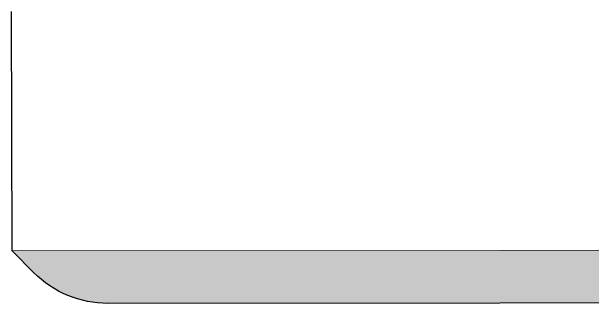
# Model space of a CAD drawing. Header units: millimetres. Extents: x -741734 to 900748, y -161760 to 44149.
# Drawn here: x -197527 to -142152, y 16311 to 44087 of the extents above; entities that cross this region are included whole.
import ezdxf

# ---------------------------------------------------------------- set-up
doc = ezdxf.new("R2010")
doc.units = ezdxf.units.MM
doc.header["$LTSCALE"] = 100
doc.header["$MEASUREMENT"] = 0
doc.layers.add('0.BR.MEP DUONG TK', color=3, linetype='Continuous')
doc.layers.add('XREF-CII-LSR-ROAD-RCTD-PLAN$0$00-HATCH VIA HE', color=31, linetype='Continuous')
doc.layers.add('1', color=1, linetype='Continuous', lineweight=18)
doc.layers.add('8', color=251, linetype='Continuous', lineweight=0)

msp = doc.modelspace()

# ---------------------------------------------------------------- hatches: boundary and pattern name
at = {"layer": 'XREF-CII-LSR-ROAD-RCTD-PLAN$0$00-HATCH VIA HE'}
h = msp.add_hatch(dxfattribs=at)
h.set_pattern_fill('ANGLE', color=256, scale=4000, angle=-61.06127413, style=0)
h.set_pattern_definition([(298.93872587, (-1344009432.2, -45328395), (962.6514474, 532.2613933), [800, -300]), (28.93872587, (-1344009432.2, -45328395), (-532.2613933, 962.6514474), [800, -300])])
h.paths.add_polyline_path([(-113573.0944, 16358.2136), (-110415.9027, 16360.1963, 0.365977388), (-104502.9641, 21363.9108), (-197487.1057, 21305.5143), (-195410.5684, 19233.1239, 0.1988158238), (-188340.2915, 16311.2578)])

# ---------------------------------------------------------------- linework, layer by layer
at = {"layer": '0.BR.MEP DUONG TK', "ltscale": 5}
msp.add_line((-197485.3485, 21305.5154), (-197526.9599, 44086.6096), dxfattribs=at)
at = {"layer": '0.BR.MEP DUONG TK', "ltscale": 5, "flags": 128}
msp.add_lwpolyline([(-104420.3369, 22270.7911, -0.4096724313), (-110415.9026, 16360.1963), (-113573.0944, 16358.2136), (-188340.2915, 16311.2578, -0.1988158238), (-195410.5684, 19233.1239), (-197487.1057, 21305.5143)], format="xyb", dxfattribs=at)
at = {"layer": '1', "ltscale": 5, "flags": 128}
msp.add_lwpolyline([(-104420.3369, 22270.7911, -0.4096724313), (-110415.9026, 16360.1963), (-113573.0944, 16358.2136), (-188340.2915, 16311.2578, -0.1988158238), (-195410.5684, 19233.1239), (-197487.1057, 21305.5143)], format="xyb", dxfattribs=at)
at = {"layer": '8', "ltscale": 5}
msp.add_lwpolyline([(-197487.1057, 21305.5143), (-104433.8509, 21363.9542)], dxfattribs=at)

doc.saveas('drawing.dxf')
